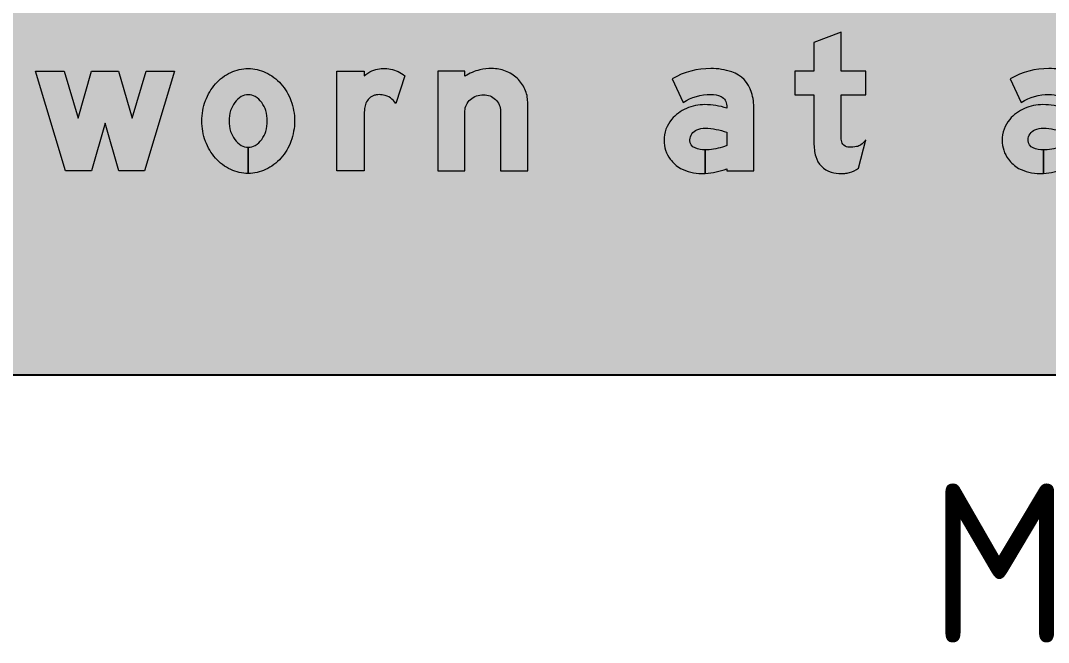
# Model space of a CAD drawing. Header units: millimetres. Extents: x 1969 to 2074, y 2991 to 3097.
# Drawn here: x 1988.29 to 2010.91, y 2990.97 to 3004.66 of the extents above; entities that cross this region are included whole.
import ezdxf

# ---------------------------------------------------------------- set-up
doc = ezdxf.new("R2010")
doc.units = ezdxf.units.MM
doc.layers.add('DIM', color=1, linetype='Continuous')
doc.layers.add('L18', color=4, linetype='Continuous')
doc.layers.add('GSCOLORFILL', color=7, linetype='Continuous', lineweight=0)
doc.layers.add('GSOUTLINE', color=7, linetype='Continuous', lineweight=0)
doc.layers.get('GSOUTLINE').off()
doc.styles.add('T35', font='isocp2.shx', dxfattribs={"height": 3.5})

# ---------------------------------------------------------------- blocks, each defined once
blk = doc.blocks.new('*U400')
at = {"layer": 'GSCOLORFILL', "true_color": 0xf5f5f5, "transparency": 33554687}
blk.add_hatch(color=7, dxfattribs=at).paths.add_polyline_path([(-950.000000000005, -1000), (950.0000000000041, -1000, 0.414213562373095), (1050.000000000004, -900), (1050.000000000004, 900, 0.414213562373095), (950.0000000000041, 1000), (-950.000000000005, 1000, 0.414213562373095), (-1050.000000000005, 900), (-1050.000000000005, -900.0000000000005, 0.414213562373095)])
at = {"layer": 'GSCOLORFILL', "color": 7, "linetype": 'Continuous', "true_color": 0xf5f5f5, "transparency": 33554687}
for points in [[(-950.000000000005, -1000), (950.0000000000041, -1000, 0.414213562373095), (1050.000000000004, -900), (1050.000000000004, 900, 0.414213562373095), (950.0000000000041, 1000), (-950.000000000005, 1000, 0.414213562373095), (-1050.000000000005, 900), (-1050.000000000005, -900.0000000000005, 0.414213562373095), (-950.0000000000055, -1000)], [(-950.000000000005, -1000), (950.0000000000041, -1000, 0.414213562373095), (1050.000000000004, -900), (1050.000000000004, 900, 0.414213562373095), (950.0000000000041, 1000), (-950.000000000005, 1000, 0.414213562373095), (-1050.000000000005, 900), (-1050.000000000005, -900, 0.414213562373095), (-950.0000000000055, -1000)]]:
    blk.add_lwpolyline(points, format="xyb", close=True, dxfattribs=at).dxf.unprotected_set("ltscale", 0)
blk = doc.blocks.new('*U155')
at = {"layer": 'GSCOLORFILL', "linetype": 'Continuous'}
blk.add_hatch(color=0, dxfattribs=at).paths.add_polyline_path([(204, 146), (160, 0), (122, 0), (102, 70), (82, 0), (44, 0), (0, 146), (41.77700409235484, 146), (62.48315298305647, 77.29323322630815), (82.11365777553988, 146), (121.8863422244601, 146), (141.5168470169435, 77.29323322630815), (162.2229959076452, 146)])
at = {"layer": 'GSCOLORFILL', "color": 0}
blk.add_lwpolyline([(204, 146), (160, 0), (122, 0), (102, 70), (82, 0), (44, 0), (0, 146), (41.77700409235484, 146), (62.48315298305647, 77.29323322630815), (82.11365777553988, 146), (121.8863422244601, 146), (141.5168470169435, 77.29323322630815), (162.2229959076452, 146)], close=True, dxfattribs=at)
blk = doc.blocks.new('*U156')
at = {"layer": 'GSCOLORFILL', "linetype": 'Continuous'}
h = blk.add_hatch(color=0, dxfattribs=at)
edge = h.paths.add_edge_path()
edge.add_arc((67.99999999999999, 89.72883664457302), 60.27116335542698, 64.87173449942168, 90, ccw=False)
edge.add_arc((64.2009016893978, 81.62903460165589), 69.21766776262787, 41.448266645179615, 64.87173449942162, ccw=False)
edge.add_arc((58.27593586708555, 76.39659725208122), 77.12232592176368, 20.09246863402842, 41.44826664517967, ccw=False)
edge.add_arc((48.99051588626324, 72.99999999999991), 87.00948411373676, 1.1368683772161603e-13, 20.09246863402808, ccw=False)
edge.add_arc((48.99051588626409, 73.00000000000011), 87.00948411373591, 339.90753136597175, 359.9999999999999, ccw=False)
edge.add_arc((58.27593586708593, 69.60340274791824), 77.12232592176306, 318.5517333548204, 339.90753136597186, ccw=False)
edge.add_arc((64.20090168939792, 64.370965398344), 69.21766776262774, 295.1282655005783, 318.55173335482044, ccw=False)
edge.add_arc((68.00000000000003, 56.27116335542705), 60.27116335542705, 270.00950633380637, 295.1282655005783, ccw=False)
edge.add_line((68.00999999999993, -3.999999170415876), (68.00999999999993, 34.50000242127832))
edge.add_arc((68, 55.15025015935103), 20.65025015935102, 270.0277458051646, 299.6634012086504)
edge.add_arc((63.11394116214115, 63.72915162328681), 30.52299655004384, 299.6634012086504, 323.9726266148963)
edge.add_arc((55.40525305477216, 69.33547024682802), 40.05476872762745, 323.9726266148962, 343.2352704047485)
edge.add_arc((43.24068658875845, 72.9999999999999), 52.75931341124155, 343.235270404749, 360.0000000000001)
edge.add_arc((43.2406865887586, 73.00000000000003), 52.7593134112414, 359.9999999999999, 376.764729595251)
edge.add_arc((55.40525305477208, 76.66452975317203), 40.05476872762748, 16.7647295952512, 36.02737338510367)
edge.add_arc((63.11394116214135, 82.27084837671342), 30.52299655004354, 36.02737338510353, 60.33659879134957)
edge.add_arc((67.99999999999999, 90.84974984064904), 20.65025015935096, 60.33659879134934, 89.99999999999997)
edge.add_arc((68.00000000000001, 90.84974984064873), 20.65025015935127, 90.00000000000004, 119.6634012086502)
edge.add_arc((72.886058837859, 82.27084837671316), 30.52299655004397, 119.6634012086507, 143.9726266148965)
edge.add_arc((80.59474694522761, 76.66452975317218), 40.05476872762715, 143.9726266148963, 163.2352704047487)
edge.add_arc((92.75931341124138, 73), 52.75931341124138, 163.2352704047489, 180)
edge.add_arc((92.75931341124134, 72.99999999999999), 52.75931341124134, 180, 196.7647295952511)
edge.add_arc((80.59474694522788, 69.3354702468279), 40.05476872762743, 196.7647295952512, 216.0273733851036)
edge.add_arc((72.88605883785885, 63.72915162328677), 30.52299655004382, 216.0273733851036, 240.3365987913494)
edge.add_arc((68, 55.15025015935109), 20.65025015935109, 240.3365987913496, 270)
edge.add_line((68, 34.5), (67.99999999999994, -3.999999999999986))
edge.add_arc((67.99999999999994, 56.27116335542706), 60.27116335542704, 244.87173449942162, 270, ccw=False)
edge.add_arc((71.79909831060229, 64.37096539834434), 69.21766776262814, 221.4482666451796, 244.87173449942162, ccw=False)
edge.add_arc((77.724064132914, 69.60340274791828), 77.12232592176305, 200.0924686340281, 221.4482666451796, ccw=False)
edge.add_arc((87.00948411373618, 73.00000000000006), 87.00948411373618, 180, 200.0924686340281, ccw=False)
edge.add_arc((87.0094841137362, 73), 87.0094841137362, 159.9075313659718, 180, ccw=False)
edge.add_arc((77.72406413291392, 76.39659725208179), 77.12232592176298, 138.5517333548204, 159.9075313659718, ccw=False)
edge.add_arc((71.79909831060222, 81.62903460165569), 69.21766776262808, 115.12826550057841, 138.5517333548203, ccw=False)
edge.add_arc((68, 89.7288366445728), 60.27116335542721, 90, 115.12826550057821, ccw=False)
at = {"layer": 'GSCOLORFILL', "color": 0}
blk.add_lwpolyline([(68, 150, -0.1100842229774427), (93.59391517175465, 144.2959021548017, -0.1025615166109279), (116.0832611206852, 127.4472221513641, -0.09345288578283342), (130.7045520758158, 102.8909119190282, -0.08789523670016074), (136, 72.99999999999997, -0.08789523670016139), (130.7045520758157, 43.10908808097187, -0.09345288578283431), (116.0832611206852, 18.5527778486358, -0.1025615166109281), (93.59391517175465, 1.704097845198248, -0.1100422412956773), (68.00999999999993, -3.999999170415876), (68.00999999999993, 34.50000242127832, 0.1300355272368671), (78.21988546066683, 37.20626027932079, 0.1064685849763634), (87.79898987322332, 45.77638892431793, 0.08424761497446397), (93.7575835476913, 57.78197538225881, 0.07328068524213363), (96, 72.99999999999997, 0.07328068524213363), (93.7575835476913, 88.2180246177411, 0.08424761497446447), (87.79898987322332, 100.2236110756821, 0.1064685849763639), (78.21988546066689, 108.7937397206792, 0.1301586401875905), (68, 111.5, 0.1301586401875884), (57.78011453933311, 108.7937397206792, 0.1064685849763627), (48.20101012677668, 100.2236110756821, 0.08424761497446463), (42.24241645230873, 88.21802461774116, 0.07328068524213407), (40, 72.99999999999996, 0.07328068524213374), (42.24241645230873, 57.78197538225884, 0.08424761497446419), (48.20101012677668, 45.77638892431791, 0.106468584976363), (57.78011453933311, 37.2062602793208, 0.1301586401875896), (68, 34.5), (67.99999999999994, -3.999999999999986, -0.1100842229774427), (42.40608482824527, 1.704097845198291, -0.1025615166109274), (19.91673887931478, 18.55277784863585, -0.09345288578283431), (5.295447924184202, 43.10908808097192, -0.08789523670016117), (0, 73.00000000000004, -0.08789523670016128), (5.295447924184231, 102.8909119190282, -0.09345288578283407), (19.91673887931478, 127.4472221513642, -0.1025615166109277), (42.40608482824535, 144.2959021548018, -0.1100842229774423)], format="xyb", close=True, dxfattribs=at)
blk = doc.blocks.new('*U157')
at = {"layer": 'GSCOLORFILL', "linetype": 'Continuous'}
h = blk.add_hatch(color=0, dxfattribs=at)
edge = h.paths.add_edge_path()
edge.add_arc((62.34939213927608, 79.6854098176108), 32.00000000000017, 79.18246767352575, 93.8556250591469)
edge.add_arc((61.63370283579749, 90.30471540881575), 21.35660475137249, 93.85562505914676, 106.8366272197322)
edge.add_arc((61.24077079005933, 91.6031686651475), 19.99999999999997, 106.8366272197323, 158.1191728451246)
edge.add_arc((71.65289149145738, 87.4215696900377), 31.2204290242896, 158.1191728451244, 173.0836916735146)
edge.add_arc((124.7709534774721, 80.62591342850244), 84.77100697890104, 172.847292452201, 179.93562804887)
edge.add_line((40, 80.72115384615384), (40, 0))
edge.add_line((40, 0), (0, 0))
edge.add_line((0, 0), (0, 146))
edge.add_line((0, 146), (40, 146))
edge.add_line((40, 146), (40, 139.4741517586929))
edge.add_arc((80.20100428125309, 86.17638380713848), 66.75906540567411, 115.41999205079091, 127.02622125869931, ccw=False)
edge.add_arc((64.42216422748476, 119.3766412768664), 29.99999999999999, 103.83237165386458, 115.4199920507906, ccw=False)
edge.add_arc((69.56115049428412, 98.50534936501198), 51.49465063498803, 79.69148826116168, 103.83237165386458, ccw=False)
edge.add_arc((70.72335768463735, 104.8951663668707), 44.99999999999991, 64.9550848169091, 79.69148826116168, ccw=False)
edge.add_arc((66.12650663724236, 95.0573295974977), 55.8588246073303, 52.669442036432486, 64.95508481690922, ccw=False)
edge.add_line((100, 139.4734835723265), (86.44384074260017, 98.8029509025588))
edge.add_arc((63.19046988328277, 84.08717555524916), 27.51859917207702, 32.32746235299488, 79.18246767352575)
at = {"layer": 'GSCOLORFILL', "color": 0}
blk.add_lwpolyline([(68.35521238202534, 111.1167655505695, 0.06411134923532956), (60.19762973862049, 111.6129828317178, 0.05670095452127784), (55.44789640508208, 110.7458593422669, 0.2275732212208249), (42.68155049846757, 99.0567142756719, 0.06538798349459168), (40.6596501983656, 91.1811152222656, 0.03093856440725937), (40, 80.72115384615384), (40, 0), (0, 0), (0, 146), (40, 146), (40, 139.4741517586929, -0.05068506447739766), (51.54465506371872, 146.4722084002377, -0.05060365996564109), (57.24970115181003, 148.5066219398892, -0.1057257860161052), (78.77603464991518, 149.1687972739115, -0.06438845141651094), (89.77314480369034, 145.6640958440934, -0.05365763651898708), (100, 139.4734835723265), (86.44384074260017, 98.8029509025588, 0.2073403558268148)], format="xyb", close=True, dxfattribs=at)
blk = doc.blocks.new('*U158')
at = {"layer": 'GSCOLORFILL', "linetype": 'Continuous'}
h = blk.add_hatch(color=0, dxfattribs=at)
edge = h.paths.add_edge_path()
edge.add_line((92, 0), (132, 0))
edge.add_line((132, 0), (132, 100.8830320548367))
edge.add_arc((86.07534682756113, 100.8830320548367), 45.92465317243887, 0, 23.93171822373219)
edge.add_arc((82.82425516028829, 99.44019281717665), 49.48153131130479, 23.9317182237323, 46.97501240943514)
edge.add_arc((80.730439071099, 97.19681228199994), 52.55021540077338, 46.97501240943514, 68.86358468613743)
edge.add_arc((79.37453284269009, 93.68953779756492), 56.31046220243508, 68.86358468613724, 90)
edge.add_arc((79.37453284269016, 69.99478146240604), 80.00521853759396, 90.00000000000006, 102.6042796135857)
edge.add_arc((78.69265252470947, 78.028513876337), 72.02451076747664, 103.4695365311017, 122.4942570075609)
edge.add_line((40, 138.7772487758923), (40, 146))
edge.add_line((40, 146), (0, 146))
edge.add_line((0, 146), (0, 0))
edge.add_line((0, 0), (40, 0))
edge.add_line((40, 0), (40, 87.71753286589909))
edge.add_arc((60.83417894850335, 87.71753286589907), 20.83417894850335, 154.5282720028093, 180, ccw=False)
edge.add_arc((64.03048830144326, 86.19490705822675), 24.37462847220524, 131.0076349936261, 154.5282720028095, ccw=False)
edge.add_arc((66.09710507856303, 83.81817613339857), 27.52419269484106, 109.80736038530819, 131.0076349936261, ccw=False)
edge.add_arc((67.43949500252651, 80.09104704004271), 31.48569518587881, 89.99999999999989, 109.80736038530819, ccw=False)
edge.add_arc((67.43949500252654, 86.30962031839455), 25.26712190752697, 68.08082655396481, 90, ccw=False)
edge.add_arc((67.71532962649242, 86.9951175565081), 24.52820973193388, 45.82979570204179, 68.0808265539651, ccw=False)
edge.add_arc((68.14207601105291, 87.43440733147506), 23.91576546252974, 23.092845889367595, 45.82979570204168, ccw=False)
edge.add_arc((68.80608426861333, 87.7175328658991), 23.19391573138667, 0, 23.092845889368277, ccw=False)
edge.add_line((92, 87.7175328658991), (92, 0))
at = {"layer": 'GSCOLORFILL', "color": 0}
blk.add_lwpolyline([(92, 0), (132, 0), (132, 100.8830320548367, 0.1048030179721755), (128.0518361595565, 119.5122594239381, 0.1008855307406956), (116.5863575327339, 135.6139731601839, 0.09579836817007248), (99.67950495013713, 146.2116879931507, 0.09248737428302214), (79.37453284269009, 150, 0.05505205982243612), (61.91610325133973, 148.0719114650645, 0.0832022013956986), (40, 138.7772487758923), (40, 146), (0, 146), (0, 0), (40, 0), (40, 87.71753286589909, -0.1116012735434615), (42.02513207801013, 96.67759805996153, -0.102989975481698), (48.03684201390564, 104.5885415981205, -0.09276840372104511), (56.77029056251172, 109.7139617844638, -0.08664174293623028), (67.43949500252654, 111.5767422259215, -0.09593311806680128), (76.87166745856348, 109.7502169884754, -0.09739464939670303), (84.80639463560613, 104.5885415981205, -0.09953542793436854), (90.14148262972458, 96.81470296034922, -0.1011039461656413), (92, 87.7175328658991)], format="xyb", close=True, dxfattribs=at)
blk = doc.blocks.new('*U160')
at = {"layer": 'GSCOLORFILL', "linetype": 'Continuous'}
blk.add_hatch(color=0, dxfattribs=at).paths.add_polyline_path([(91.99999999999989, 95.44033577145203), (91.99999999999989, 91.75569963669679, 0.08100507043754805), (59.91953844420409, 96.98738914505502, 0.1014742160753828), (32.92684469106193, 91.45226904517564, 0.1197283995981818), (11.16861765178227, 75.33308504889472, 0.1754854121989099), (0, 44.49098118164371, 0.162185951185596), (9.198205530711505, 16.87991725761773, 0.09962377950152626), (24.24940108183667, 3.435786395090417, 0.1178281433564822), (55.36485303884586, -4.000000000000028, 0.01259221290035344), (60.50437854736413, -3.870543474057882), (60.50437854736418, 30.44590424709844, -0.09643868278043381), (45.49812347970108, 33.36744272502021, -0.3055685730968929), (38, 44.49098118164358, -0.01000308247268235), (38.01449229959674, 45.21530038588774, -0.2881603305628229), (48.24719211376062, 60.13617985242543, -0.1118126494378583), (60.80315011960487, 62.49690242181767, -0.08137338335513948), (92, 56.34782538492402), (92, 36.91597781560395, -0.0720389147267735), (66.20162791964776, 30.85371626019864, -0.03568194688239786), (60.51437854736417, 30.44590549709844), (60.51437854736406, -3.870038894188326, 0.07931235260569526), (92, 2.799999999999983), (92, 0), (132, 0), (132, 90.24413145539907, 0.07131460927379192), (128.4502155484503, 115.0057552505379, 0.247093300969659), (99.29227802593027, 145.1204166717226, 0.07943033779107565), (68.76995305164318, 150.0000000000001, 0.130157360885894), (12.03366872579696, 134.9761925316005), (28.09152440947727, 100.3138559626782, -0.1407932063417405), (68.76995305164307, 112.0000000000001, -0.127608200101516), (83.66512167935822, 108.8781984363012, -0.2849461240288968)])
at = {"layer": 'GSCOLORFILL', "color": 0}
blk.add_lwpolyline([(55.3648530388453, -4.000000000000014, 0.01259221290035482), (60.50437854736413, -3.870543474057854), (60.50437854736418, 30.44590424709844, -0.09643868278043409), (45.49812347970104, 33.36744272502022, -0.3055685730968945), (38, 44.49098118164369, -0.0100030824726959), (38.01449229959678, 45.21530038588883, -0.2881603305628071), (48.24719211376072, 60.13617985242547, -0.1084920170889828), (60.42376644223515, 62.50839828890307, -0.08234480440022278), (92, 56.34782538492404), (92, 36.91597781560394, -0.0720389147267738), (66.20162791964765, 30.8537162601986, -0.03568194688239714), (60.51437854736417, 30.44590549709845), (60.51437854736406, -3.870038894188326, 0.07931235260569527), (92, 2.799999999999986), (92, 0), (132, 0), (132, 90.24413145539917, 0.0713146092737911), (128.4502155484504, 115.0057552505377, 0.2470933009696595), (99.29227802593039, 145.1204166717225, 0.07943033779107607), (68.76995305164314, 150.0000000000001, 0.1301573608858939), (12.03366872579696, 134.9761925316005), (28.09152440947727, 100.3138559626782, -0.1407932063417409), (68.7699530516432, 112.0000000000001, -0.1276082001015154), (83.66512167935826, 108.8781984363012, -0.2849461240288967), (91.99999999999989, 95.44033577145198), (91.99999999999989, 91.7556996366968, 0.0810050704375488), (59.91953844420379, 96.98738914505503, 0.1014742160753588), (32.92684469106766, 91.45226904517807, 0.1197283995982114), (11.16861765178197, 75.33308504889436, 0.1754854121989074), (0, 44.49098118164371, 0.1621859511855917), (9.19820553071105, 16.87991725761833, 0.0996237795015298), (24.24940108183662, 3.435786395090425, 0.1178281433564803)], format="xyb", close=True, dxfattribs=at)
blk = doc.blocks.new('*U161')
at = {"layer": 'GSCOLORFILL', "linetype": 'Continuous'}
h = blk.add_hatch(color=0, dxfattribs=at)
edge = h.paths.add_edge_path()
edge.add_line((68, 52.99999999999999), (68, 111.5))
edge.add_line((68, 111.5), (104, 111.5))
edge.add_line((104, 111.5), (104, 146))
edge.add_line((104, 146), (68, 146))
edge.add_line((68, 146), (68, 203.5))
edge.add_line((68, 203.5), (28, 188.3275862068966))
edge.add_line((28, 188.3275862068966), (28, 146))
edge.add_line((28, 146), (0, 146))
edge.add_line((0, 146), (0, 111.5))
edge.add_line((0, 111.5), (28, 111.5))
edge.add_line((28, 111.5), (28, 40.91222565779496))
edge.add_arc((105.6119728999063, 40.91222565779493), 77.61197289990635, 180, 194.8912891711784)
edge.add_arc((62.01507835894704, 29.31908607844212), 32.50000000000001, 194.8912891711785, 254.4117455588816)
edge.add_arc((67.99911414585435, 50.76846925067384), 54.76846925067381, 254.4117455588815, 269.9999999999999)
edge.add_arc((67.99911414585436, 74.87738403534384), 78.87738403534381, 269.9999999999999, 273.6750444684201)
edge.add_arc((70.97179565274702, 28.59536901200752), 32.50000000000014, 273.67504446842, 286.3959137774562)
edge.add_arc((66.71438502593762, 43.06461917661871), 47.58259744113641, 286.3959137774563, 304.2199766953885)
edge.add_line((93.47349185111375, 3.71930457419046), (104, 45.1230310198386))
edge.add_arc((77.67322203170404, 64.75520438853695), 32.84085061886464, 305.21886260935764, 323.28769341919633, ccw=False)
edge.add_arc((87.96206379437113, 50.18003077079084), 14.99999999999994, 279.6926749307471, 305.2188626093572, ccw=False)
edge.add_arc((79.85242513620081, 97.65991957089153), 63.16747948186632, 269.99999999999966, 279.6926749307471, ccw=False)
edge.add_arc((79.85242513620055, 46.53467689908869), 12.04223681006348, 227.9583906473345, 269.9999999999998, ccw=False)
edge.add_arc((79.48930534835361, 46.13198001821947), 11.50000000000001, 189.7433781117018, 227.9583906473347, ccw=False)
edge.add_arc((318.3927246100371, 53.0000000000004), 250.3927246100371, 180.0000000000001, 182.0173209917217, ccw=False)
at = {"layer": 'GSCOLORFILL', "color": 0}
blk.add_lwpolyline([(68, 52.99999999999999), (68, 111.5), (104, 111.5), (104, 146), (68, 146), (68, 203.5), (28, 188.3275862068966), (28, 146), (0, 146), (0, 111.5), (28, 111.5), (28, 40.91222565779496, 0.06506709937490147), (30.6065856351868, 20.96704532054943, 0.2657078142419267), (53.28160140167478, -1.985488351452229, 0.06812167302049194), (67.99911414585432, -3.999999999999972, 0.01603678109164125), (73.0549694018394, -3.837798997471623, 0.05556233446018888), (80.14566944413548, -2.582989502508358, 0.07792932807971858), (93.47349185111375, 3.71930457419046), (104, 45.1230310198386, -0.07900390527946087), (96.61258330922055, 37.92570450929414, -0.1118418647005845), (90.48751418498892, 35.39415574343697, -0.04231750593531342), (79.85242513620051, 34.49244008902522, -0.1855268428217181), (71.78809900688339, 37.59140504424383, -0.1683072020374533), (68.15518566276643, 44.18577063770942, -0.008802450680383007)], format="xyb", close=True, dxfattribs=at)
blk = doc.blocks.new('*U163')
at = {"layer": 'GSCOLORFILL', "linetype": 'Continuous'}
blk.add_hatch(color=0, dxfattribs=at).paths.add_polyline_path([(91.99999999999989, 95.44033577145203), (91.99999999999989, 91.75569963669679, 0.08100507043754805), (59.91953844420409, 96.98738914505502, 0.1014742160753828), (32.92684469106193, 91.45226904517564, 0.1197283995981818), (11.16861765178227, 75.33308504889472, 0.1754854121989099), (0, 44.49098118164371, 0.162185951185596), (9.198205530711505, 16.87991725761773, 0.09962377950152626), (24.24940108183667, 3.435786395090417, 0.1178281433564822), (55.36485303884586, -4.000000000000028, 0.01259221290035344), (60.50437854736413, -3.870543474057882), (60.50437854736418, 30.44590424709844, -0.09643868278043381), (45.49812347970108, 33.36744272502021, -0.3055685730968929), (38, 44.49098118164358, -0.01000308247268235), (38.01449229959674, 45.21530038588774, -0.2881603305628229), (48.24719211376062, 60.13617985242543, -0.1118126494378583), (60.80315011960487, 62.49690242181767, -0.08137338335513948), (92, 56.34782538492402), (92, 36.91597781560395, -0.0720389147267735), (66.20162791964776, 30.85371626019864, -0.03568194688239786), (60.51437854736417, 30.44590549709844), (60.51437854736406, -3.870038894188326, 0.07931235260569526), (92, 2.799999999999983), (92, 0), (132, 0), (132, 90.24413145539907, 0.07131460927379192), (128.4502155484503, 115.0057552505379, 0.247093300969659), (99.29227802593027, 145.1204166717226, 0.07943033779107565), (68.76995305164318, 150.0000000000001, 0.130157360885894), (12.03366872579696, 134.9761925316005), (28.09152440947727, 100.3138559626782, -0.1407932063417405), (68.76995305164307, 112.0000000000001, -0.127608200101516), (83.66512167935822, 108.8781984363012, -0.2849461240288968)])
at = {"layer": 'GSCOLORFILL', "color": 0}
blk.add_lwpolyline([(55.3648530388453, -4.000000000000014, 0.01259221290035482), (60.50437854736413, -3.870543474057854), (60.50437854736418, 30.44590424709844, -0.09643868278043409), (45.49812347970104, 33.36744272502022, -0.3055685730968945), (38, 44.49098118164369, -0.0100030824726959), (38.01449229959678, 45.21530038588883, -0.2881603305628071), (48.24719211376072, 60.13617985242547, -0.1084920170889828), (60.42376644223515, 62.50839828890307, -0.08234480440022278), (92, 56.34782538492404), (92, 36.91597781560394, -0.0720389147267738), (66.20162791964765, 30.8537162601986, -0.03568194688239714), (60.51437854736417, 30.44590549709845), (60.51437854736406, -3.870038894188326, 0.07931235260569527), (92, 2.799999999999986), (92, 0), (132, 0), (132, 90.24413145539917, 0.0713146092737911), (128.4502155484504, 115.0057552505377, 0.2470933009696595), (99.29227802593039, 145.1204166717225, 0.07943033779107607), (68.76995305164314, 150.0000000000001, 0.1301573608858939), (12.03366872579696, 134.9761925316005), (28.09152440947727, 100.3138559626782, -0.1407932063417409), (68.7699530516432, 112.0000000000001, -0.1276082001015154), (83.66512167935826, 108.8781984363012, -0.2849461240288967), (91.99999999999989, 95.44033577145198), (91.99999999999989, 91.7556996366968, 0.0810050704375488), (59.91953844420379, 96.98738914505503, 0.1014742160753588), (32.92684469106766, 91.45226904517807, 0.1197283995982114), (11.16861765178197, 75.33308504889436, 0.1754854121989074), (0, 44.49098118164371, 0.1621859511855917), (9.19820553071105, 16.87991725761833, 0.0996237795015298), (24.24940108183662, 3.435786395090425, 0.1178281433564803)], format="xyb", close=True, dxfattribs=at)
blk = doc.blocks.new('*U151')
at = {"layer": 'GSOUTLINE', "color": 28, "true_color": 0x0a0a0a}
for name, p, xscale, yscale, zscale in [('*U161', (486.6, 2.277843046414077e-15), 0.3, 0.3, 0.3), ('*U155', (152.4, 8.082668874372531e-16), 0.3, 0.3, 0.3), ('*U156', (225.6, 8.082668874372531e-16), 0.2999999999999999, 0.2999999999999999, 0.2999999999999999), ('*U157', (285, 8.082668874372531e-16), 0.3, 0.3, 0.3), ('*U158', (329.4, 8.082668874372531e-16), 0.3, 0.3, 0.3), ('*U160', (429, 2.277843046414077e-15), 0.3, 0.3, 0.3), ('*U163', (577.8000000000001, 3.159588741800171e-15), 0.3, 0.3, 0.3)]:
    blk.add_blockref(name, p, dxfattribs=dict(at, xscale=xscale, yscale=yscale, zscale=zscale))
blk = doc.blocks.new('*U150')
at = {"layer": 'GSOUTLINE'}
blk.add_blockref('*U151', (0, 0), dxfattribs=at)

msp = doc.modelspace()

# ---------------------------------------------------------------- linework, layer by layer
at = {"layer": 'L18'}
msp.add_lwpolyline([(1974.046129431853, 3096.850439407066), (2069.046129431853, 3096.850439407066, -0.414213562373095), (2074.046129431853, 3091.850439407066), (2074.046129431853, 3001.850439407066, -0.414213562373095), (2069.046129431853, 2996.850439407066), (1974.046129431853, 2996.850439407066, -0.414213562373095), (1969.046129431853, 3001.850439407066), (1969.046129431853, 3091.850439407066, -0.414213562373095)], format="xyb", close=True, dxfattribs=at)

# ---------------------------------------------------------------- block references
at = {"xscale": 0.05, "yscale": 0.05, "zscale": 0.05}
msp.add_blockref('*U150', (1980.996129431853, 3001.350439407066), dxfattribs=at)
at = {"layer": 'DIM', "xscale": 0.05, "yscale": 0.05, "zscale": 0.05}
msp.add_blockref('*U400', (2021.546129431853, 3046.850439407066), dxfattribs=at)

# ---------------------------------------------------------------- texts
at = {"layer": 'DIM', "color": 3, "insert": (2021.512998896052, 2994.465439407066), "char_height": 3.5, "width": 16.42482756211029, "attachment_point": 2, "style": 'T35'}
msp.add_mtext('MR-GM-27B-1', dxfattribs=at)

doc.saveas('drawing.dxf')
